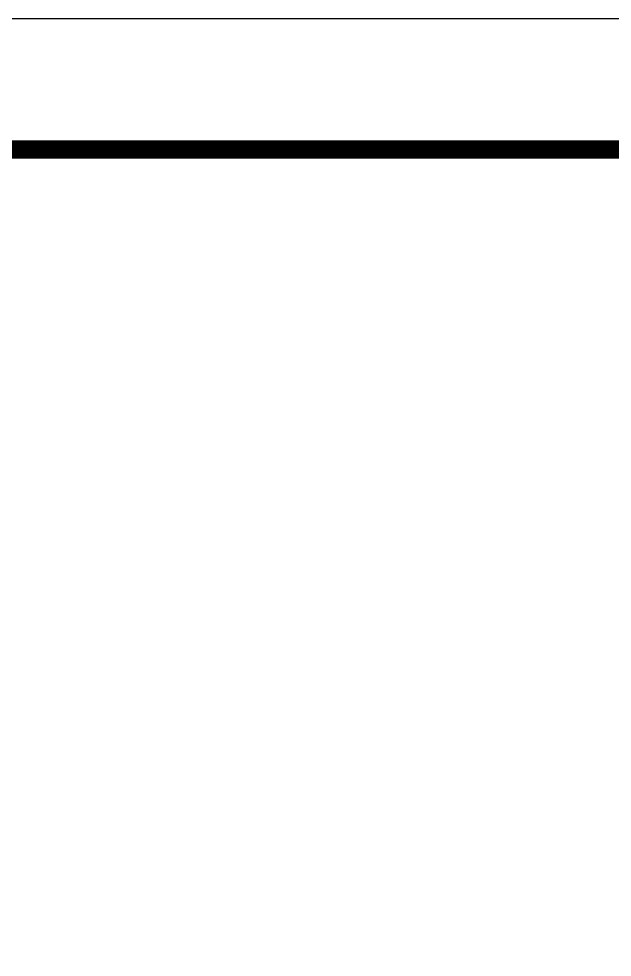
# Model space of a CAD drawing. Extents: x -138012 to 2129925, y -311560 to 0.
# Drawn here: x 11299 to 15844, y -133826 to -126639 of the extents above; entities that cross this region are included whole.
import ezdxf

# ---------------------------------------------------------------- set-up
doc = ezdxf.new("R2010")
doc.units = 0
doc.header["$LTSCALE"] = 1000
doc.header["$MEASUREMENT"] = 0
doc.layers.get('0').update_dxf_attribs({"linetype": 'CONTINUOUS'})
doc.layers.add('3', color=3, linetype='CONTINUOUS')
doc.layers.add('图框', color=4, linetype='CONTINUOUS')

msp = doc.modelspace()

# ---------------------------------------------------------------- linework, layer by layer
msp.add_lwpolyline([(-60563.781, -186039.453), (23536.219, -186039.453), (23536.219, -126639.453), (-60563.781, -126639.453)], close=True)
at = {"const_width": 80}
msp.add_lwpolyline([(-58063.781, -185039.453), (22536.219, -185039.453), (22536.219, -127639.453), (-58063.781, -127639.453)], close=True, dxfattribs=at)
at = {"layer": '3', "const_width": 100}
msp.add_lwpolyline([(-58063.779, -127639.453), (16036.221, -127639.453), (16036.221, -185039.453), (-58063.779, -185039.453)], close=True, dxfattribs=at)
at = {"layer": '图框'}
msp.add_lwpolyline([(-60563.779, -186039.453), (23536.221, -186039.453), (23536.221, -126639.453), (-60563.779, -126639.453)], close=True, dxfattribs=at)
at = {"layer": '图框', "const_width": 140}
msp.add_lwpolyline([(-58063.779, -127639.453), (22536.221, -127639.453), (22536.221, -185039.453), (-58063.779, -185039.453)], close=True, dxfattribs=at)

doc.saveas('drawing.dxf')
